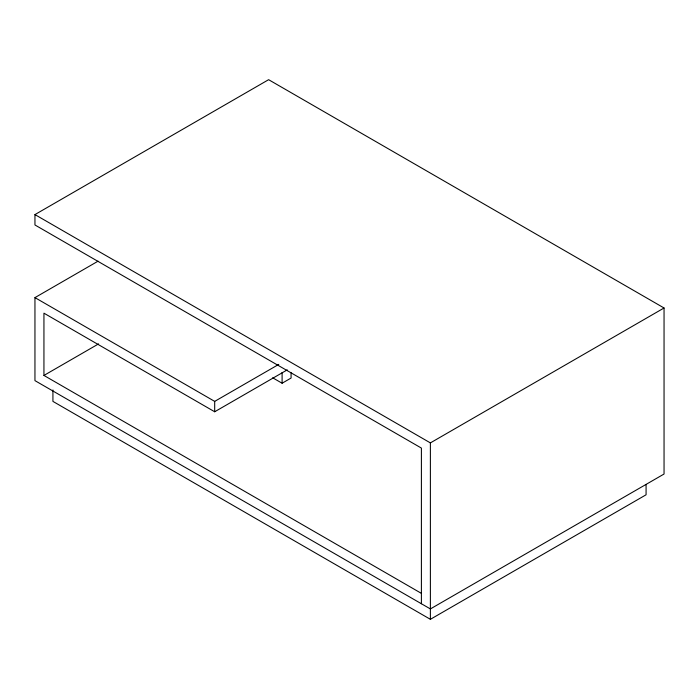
<?xml version="1.0" encoding="UTF-8"?>
<svg xmlns="http://www.w3.org/2000/svg" width="699" height="699" viewBox="0 0 699 699"><rect width="100%" height="100%" fill="white"/><g stroke="black" fill="none" stroke-linecap="round" stroke-linejoin="round"><path stroke-width="1.05" d="M421.401 603.744L421.401 448.085L34.95 224.973L34.95 214.593L268.617 79.686L664.05 307.988L664.05 474.027L430.383 608.934L34.95 380.632L34.95 297.617L98.078 261.164M287.245 369.876L214.689 411.763L43.941 313.178L43.941 375.442L98.585 343.891M34.95 297.617L214.689 401.383L278.761 364.397M272.689 377.801L282.099 383.227L291.081 378.037L291.081 372.672M34.95 214.593L430.383 442.895L664.05 307.988M52.923 389.972L52.923 401.392L430.383 619.314L646.077 494.787L646.077 484.407M43.941 375.442L421.401 593.372M430.383 442.895L430.383 619.314M282.099 372.488L282.099 383.227M214.689 401.383L214.689 411.763"/></g></svg>
